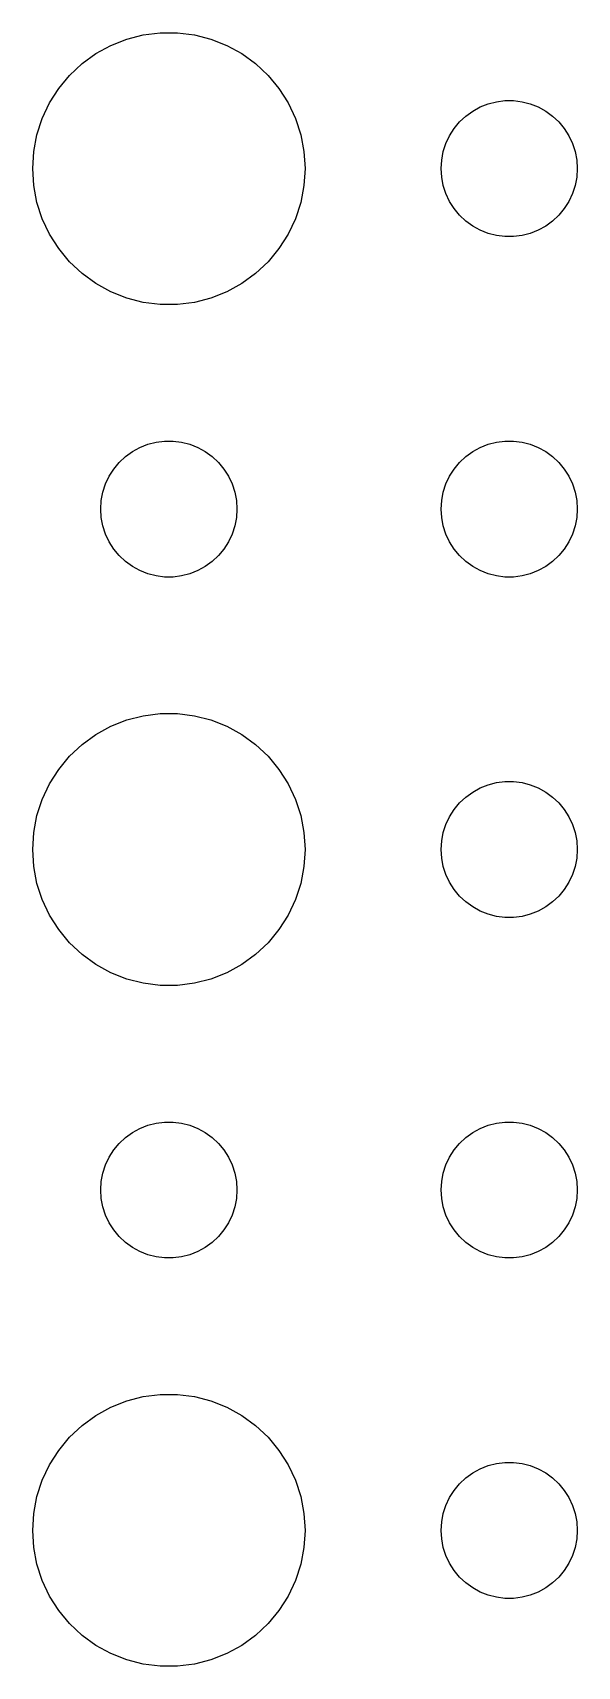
# Model space of a CAD drawing. Header units: metres. Extents: x -142 to 142, y -142 to 142.
# Drawn here: x -78 to -66, y -107.99 to -72.01 of the extents above; entities that cross this region are included whole.
import ezdxf

# ---------------------------------------------------------------- set-up
doc = ezdxf.new("R2010")
doc.units = ezdxf.units.M

msp = doc.modelspace()

# ---------------------------------------------------------------- linework, layer by layer
for p, q in [((-76.6075, -72.467), (-76.2773, -72.2855)), ((-76.2773, -72.2855), (-75.927, -72.1468)), ((-75.927, -72.1468), (-75.5621, -72.0531)), ((-75.5621, -72.0531), (-75.1884, -72.0059)), ((-75.1884, -72.0059), (-74.8116, -72.0059)), ((-74.8116, -72.0059), (-74.4379, -72.0531)), ((-74.4379, -72.0531), (-74.073, -72.1468)), ((-74.073, -72.1468), (-73.7227, -72.2855)), ((-73.7227, -72.2855), (-73.3925, -72.467)), ((-77.1869, -72.9464), (-76.9123, -72.6885)), ((-76.9123, -72.6885), (-76.6075, -72.467)), ((-73.3925, -72.467), (-73.0877, -72.6885)), ((-73.0877, -72.6885), (-72.8131, -72.9464)), ((-77.427, -73.2366), (-77.1869, -72.9464)), ((-72.8131, -72.9464), (-72.573, -73.2366)), ((-77.6289, -73.5547), (-77.427, -73.2366)), ((-72.573, -73.2366), (-72.3711, -73.5547)), ((-77.7893, -73.8956), (-77.6289, -73.5547)), ((-72.3711, -73.5547), (-72.2107, -73.8956)), ((-68.4561, -73.8442), (-68.3037, -73.7335)), ((-68.3037, -73.7335), (-68.1387, -73.6428)), ((-68.1387, -73.6428), (-67.9635, -73.5734)), ((-67.9635, -73.5734), (-67.7811, -73.5266)), ((-67.7811, -73.5266), (-67.5942, -73.503)), ((-67.5942, -73.503), (-67.4058, -73.503)), ((-67.4058, -73.503), (-67.2189, -73.5266)), ((-67.2189, -73.5266), (-67.0365, -73.5734)), ((-67.0365, -73.5734), (-66.8613, -73.6428)), ((-66.8613, -73.6428), (-66.6963, -73.7335)), ((-66.6963, -73.7335), (-66.5439, -73.8442)), ((-77.9057, -74.2539), (-77.7893, -73.8956)), ((-72.2107, -73.8956), (-72.0943, -74.2539)), ((-68.8145, -74.2774), (-68.7135, -74.1183)), ((-68.7135, -74.1183), (-68.5934, -73.9732)), ((-68.5934, -73.9732), (-68.4561, -73.8442)), ((-66.5439, -73.8442), (-66.4065, -73.9732)), ((-66.4065, -73.9732), (-66.2865, -74.1183)), ((-66.2865, -74.1183), (-66.1855, -74.2774)), ((-77.9763, -74.624), (-77.9057, -74.2539)), ((-72.0943, -74.2539), (-72.0237, -74.624)), ((-68.9529, -74.627), (-68.8947, -74.4478)), ((-68.8947, -74.4478), (-68.8145, -74.2774)), ((-66.1855, -74.2774), (-66.1053, -74.4478)), ((-66.1053, -74.4478), (-66.0471, -74.627)), ((-78, -75), (-77.9763, -74.624)), ((-72.0237, -74.624), (-72, -75)), ((-69, -75), (-68.9882, -74.812)), ((-68.9882, -74.812), (-68.9529, -74.627)), ((-66.0471, -74.627), (-66.0118, -74.812)), ((-66.0118, -74.812), (-66, -75)), ((-77.9763, -75.376), (-78, -75)), ((-72, -75), (-72.0237, -75.376)), ((-68.9882, -75.188), (-69, -75)), ((-68.9529, -75.373), (-68.9882, -75.188)), ((-66.0118, -75.188), (-66.0471, -75.373)), ((-66, -75), (-66.0118, -75.188)), ((-77.9057, -75.7461), (-77.9763, -75.376)), ((-72.0237, -75.376), (-72.0943, -75.7461)), ((-68.8947, -75.5522), (-68.9529, -75.373)), ((-68.8145, -75.7226), (-68.8947, -75.5522)), ((-66.1053, -75.5522), (-66.1855, -75.7226)), ((-66.0471, -75.373), (-66.1053, -75.5522)), ((-77.7893, -76.1044), (-77.9057, -75.7461)), ((-72.0943, -75.7461), (-72.2107, -76.1044)), ((-68.7135, -75.8817), (-68.8145, -75.7226)), ((-68.5934, -76.0268), (-68.7135, -75.8817)), ((-66.2865, -75.8817), (-66.4065, -76.0268)), ((-66.1855, -75.7226), (-66.2865, -75.8817)), ((-77.6289, -76.4453), (-77.7893, -76.1044)), ((-72.2107, -76.1044), (-72.3711, -76.4453)), ((-68.4561, -76.1558), (-68.5934, -76.0268)), ((-68.3037, -76.2665), (-68.4561, -76.1558)), ((-68.1387, -76.3572), (-68.3037, -76.2665)), ((-66.6963, -76.2665), (-66.8613, -76.3572)), ((-66.5439, -76.1558), (-66.6963, -76.2665)), ((-66.4065, -76.0268), (-66.5439, -76.1558)), ((-77.427, -76.7634), (-77.6289, -76.4453)), ((-72.3711, -76.4453), (-72.573, -76.7634)), ((-67.9635, -76.4266), (-68.1387, -76.3572)), ((-67.7811, -76.4734), (-67.9635, -76.4266)), ((-67.5942, -76.497), (-67.7811, -76.4734)), ((-67.4058, -76.497), (-67.5942, -76.497)), ((-67.2189, -76.4734), (-67.4058, -76.497)), ((-67.0365, -76.4266), (-67.2189, -76.4734)), ((-66.8613, -76.3572), (-67.0365, -76.4266)), ((-77.1869, -77.0536), (-77.427, -76.7634)), ((-72.573, -76.7634), (-72.8131, -77.0536)), ((-76.9123, -77.3115), (-77.1869, -77.0536)), ((-76.6075, -77.533), (-76.9123, -77.3115)), ((-73.0877, -77.3115), (-73.3925, -77.533)), ((-72.8131, -77.0536), (-73.0877, -77.3115)), ((-76.2773, -77.7145), (-76.6075, -77.533)), ((-75.927, -77.8532), (-76.2773, -77.7145)), ((-73.7227, -77.7145), (-74.073, -77.8532)), ((-73.3925, -77.533), (-73.7227, -77.7145)), ((-75.5621, -77.9469), (-75.927, -77.8532)), ((-75.1884, -77.9941), (-75.5621, -77.9469)), ((-74.8116, -77.9941), (-75.1884, -77.9941)), ((-74.4379, -77.9469), (-74.8116, -77.9941)), ((-74.073, -77.8532), (-74.4379, -77.9469)), ((-75.9561, -81.3442), (-75.8037, -81.2335)), ((-75.8037, -81.2335), (-75.6387, -81.1428)), ((-75.6387, -81.1428), (-75.4635, -81.0734)), ((-75.4635, -81.0734), (-75.2811, -81.0266)), ((-75.2811, -81.0266), (-75.0942, -81.003)), ((-75.0942, -81.003), (-74.9058, -81.003)), ((-74.9058, -81.003), (-74.7189, -81.0266)), ((-74.7189, -81.0266), (-74.5365, -81.0734)), ((-74.5365, -81.0734), (-74.3613, -81.1428)), ((-74.3613, -81.1428), (-74.1963, -81.2335)), ((-74.1963, -81.2335), (-74.0439, -81.3442)), ((-68.4561, -81.3442), (-68.3037, -81.2335)), ((-68.3037, -81.2335), (-68.1387, -81.1428)), ((-68.1387, -81.1428), (-67.9635, -81.0734)), ((-67.9635, -81.0734), (-67.7811, -81.0266)), ((-67.7811, -81.0266), (-67.5942, -81.003)), ((-67.5942, -81.003), (-67.4058, -81.003)), ((-67.4058, -81.003), (-67.2189, -81.0266)), ((-67.2189, -81.0266), (-67.0365, -81.0734)), ((-67.0365, -81.0734), (-66.8613, -81.1428)), ((-66.8613, -81.1428), (-66.6963, -81.2335)), ((-66.6963, -81.2335), (-66.5439, -81.3442)), ((-76.3145, -81.7774), (-76.2135, -81.6183)), ((-76.2135, -81.6183), (-76.0934, -81.4732)), ((-76.0934, -81.4732), (-75.9561, -81.3442)), ((-74.0439, -81.3442), (-73.9065, -81.4732)), ((-73.9065, -81.4732), (-73.7865, -81.6183)), ((-73.7865, -81.6183), (-73.6855, -81.7774)), ((-68.8145, -81.7774), (-68.7135, -81.6183)), ((-68.7135, -81.6183), (-68.5934, -81.4732)), ((-68.5934, -81.4732), (-68.4561, -81.3442)), ((-66.5439, -81.3442), (-66.4065, -81.4732)), ((-66.4065, -81.4732), (-66.2865, -81.6183)), ((-66.2865, -81.6183), (-66.1855, -81.7774)), ((-76.4529, -82.127), (-76.3947, -81.9478)), ((-76.3947, -81.9478), (-76.3145, -81.7774)), ((-73.6855, -81.7774), (-73.6053, -81.9478)), ((-73.6053, -81.9478), (-73.5471, -82.127)), ((-68.9529, -82.127), (-68.8947, -81.9478)), ((-68.8947, -81.9478), (-68.8145, -81.7774)), ((-66.1855, -81.7774), (-66.1053, -81.9478)), ((-66.1053, -81.9478), (-66.0471, -82.127)), ((-76.5, -82.5), (-76.4882, -82.312)), ((-76.4882, -82.312), (-76.4529, -82.127)), ((-73.5471, -82.127), (-73.5118, -82.312)), ((-73.5118, -82.312), (-73.5, -82.5)), ((-69, -82.5), (-68.9882, -82.312)), ((-68.9882, -82.312), (-68.9529, -82.127)), ((-66.0471, -82.127), (-66.0118, -82.312)), ((-66.0118, -82.312), (-66, -82.5)), ((-76.4882, -82.688), (-76.5, -82.5)), ((-76.4529, -82.873), (-76.4882, -82.688)), ((-73.5118, -82.688), (-73.5471, -82.873)), ((-73.5, -82.5), (-73.5118, -82.688)), ((-68.9882, -82.688), (-69, -82.5)), ((-68.9529, -82.873), (-68.9882, -82.688)), ((-66.0118, -82.688), (-66.0471, -82.873)), ((-66, -82.5), (-66.0118, -82.688)), ((-76.3947, -83.0522), (-76.4529, -82.873)), ((-76.3145, -83.2226), (-76.3947, -83.0522)), ((-73.6053, -83.0522), (-73.6855, -83.2226)), ((-73.5471, -82.873), (-73.6053, -83.0522)), ((-68.8947, -83.0522), (-68.9529, -82.873)), ((-68.8145, -83.2226), (-68.8947, -83.0522)), ((-66.1053, -83.0522), (-66.1855, -83.2226)), ((-66.0471, -82.873), (-66.1053, -83.0522)), ((-76.2135, -83.3817), (-76.3145, -83.2226)), ((-76.0934, -83.5268), (-76.2135, -83.3817)), ((-73.7865, -83.3817), (-73.9065, -83.5268)), ((-73.6855, -83.2226), (-73.7865, -83.3817)), ((-68.7135, -83.3817), (-68.8145, -83.2226)), ((-68.5934, -83.5268), (-68.7135, -83.3817)), ((-66.2865, -83.3817), (-66.4065, -83.5268)), ((-66.1855, -83.2226), (-66.2865, -83.3817)), ((-75.9561, -83.6558), (-76.0934, -83.5268)), ((-75.8037, -83.7665), (-75.9561, -83.6558)), ((-75.6387, -83.8572), (-75.8037, -83.7665)), ((-74.1963, -83.7665), (-74.3613, -83.8572)), ((-74.0439, -83.6558), (-74.1963, -83.7665)), ((-73.9065, -83.5268), (-74.0439, -83.6558)), ((-68.4561, -83.6558), (-68.5934, -83.5268)), ((-68.3037, -83.7665), (-68.4561, -83.6558)), ((-68.1387, -83.8572), (-68.3037, -83.7665)), ((-66.6963, -83.7665), (-66.8613, -83.8572)), ((-66.5439, -83.6558), (-66.6963, -83.7665)), ((-66.4065, -83.5268), (-66.5439, -83.6558)), ((-75.4635, -83.9266), (-75.6387, -83.8572)), ((-75.2811, -83.9734), (-75.4635, -83.9266)), ((-75.0942, -83.997), (-75.2811, -83.9734)), ((-74.9058, -83.997), (-75.0942, -83.997)), ((-74.7189, -83.9734), (-74.9058, -83.997)), ((-74.5365, -83.9266), (-74.7189, -83.9734)), ((-74.3613, -83.8572), (-74.5365, -83.9266)), ((-67.9635, -83.9266), (-68.1387, -83.8572)), ((-67.7811, -83.9734), (-67.9635, -83.9266)), ((-67.5942, -83.997), (-67.7811, -83.9734)), ((-67.4058, -83.997), (-67.5942, -83.997)), ((-67.2189, -83.9734), (-67.4058, -83.997)), ((-67.0365, -83.9266), (-67.2189, -83.9734)), ((-66.8613, -83.8572), (-67.0365, -83.9266)), ((-75.927, -87.1468), (-75.5621, -87.0531)), ((-75.5621, -87.0531), (-75.1884, -87.0059)), ((-75.1884, -87.0059), (-74.8116, -87.0059)), ((-74.8116, -87.0059), (-74.4379, -87.0531)), ((-74.4379, -87.0531), (-74.073, -87.1468)), ((-76.6075, -87.467), (-76.2773, -87.2855)), ((-76.2773, -87.2855), (-75.927, -87.1468)), ((-74.073, -87.1468), (-73.7227, -87.2855)), ((-73.7227, -87.2855), (-73.3925, -87.467)), ((-77.1869, -87.9464), (-76.9123, -87.6885)), ((-76.9123, -87.6885), (-76.6075, -87.467)), ((-73.3925, -87.467), (-73.0877, -87.6885)), ((-73.0877, -87.6885), (-72.8131, -87.9464)), ((-77.427, -88.2366), (-77.1869, -87.9464)), ((-72.8131, -87.9464), (-72.573, -88.2366)), ((-77.6289, -88.5547), (-77.427, -88.2366)), ((-72.573, -88.2366), (-72.3711, -88.5547)), ((-67.9635, -88.5734), (-67.7811, -88.5266)), ((-67.7811, -88.5266), (-67.5942, -88.503)), ((-67.5942, -88.503), (-67.4058, -88.503)), ((-67.4058, -88.503), (-67.2189, -88.5266)), ((-67.2189, -88.5266), (-67.0365, -88.5734)), ((-77.7893, -88.8956), (-77.6289, -88.5547)), ((-72.3711, -88.5547), (-72.2107, -88.8956)), ((-68.5934, -88.9732), (-68.4561, -88.8442)), ((-68.4561, -88.8442), (-68.3037, -88.7335)), ((-68.3037, -88.7335), (-68.1387, -88.6428)), ((-68.1387, -88.6428), (-67.9635, -88.5734)), ((-67.0365, -88.5734), (-66.8613, -88.6428)), ((-66.8613, -88.6428), (-66.6963, -88.7335)), ((-66.6963, -88.7335), (-66.5439, -88.8442)), ((-66.5439, -88.8442), (-66.4065, -88.9732)), ((-77.9057, -89.2539), (-77.7893, -88.8956)), ((-72.2107, -88.8956), (-72.0943, -89.2539)), ((-68.8145, -89.2774), (-68.7135, -89.1183)), ((-68.7135, -89.1183), (-68.5934, -88.9732)), ((-66.4065, -88.9732), (-66.2865, -89.1183)), ((-66.2865, -89.1183), (-66.1855, -89.2774)), ((-77.9763, -89.624), (-77.9057, -89.2539)), ((-72.0943, -89.2539), (-72.0237, -89.624)), ((-68.9529, -89.627), (-68.8947, -89.4478)), ((-68.8947, -89.4478), (-68.8145, -89.2774)), ((-66.1855, -89.2774), (-66.1053, -89.4478)), ((-66.1053, -89.4478), (-66.0471, -89.627)), ((-78, -90), (-77.9763, -89.624)), ((-72.0237, -89.624), (-72, -90)), ((-69, -90), (-68.9882, -89.812)), ((-68.9882, -89.812), (-68.9529, -89.627)), ((-66.0471, -89.627), (-66.0118, -89.812)), ((-66.0118, -89.812), (-66, -90)), ((-77.9763, -90.376), (-78, -90)), ((-72, -90), (-72.0237, -90.376)), ((-68.9882, -90.188), (-69, -90)), ((-68.9529, -90.373), (-68.9882, -90.188)), ((-66.0118, -90.188), (-66.0471, -90.373)), ((-66, -90), (-66.0118, -90.188)), ((-77.9057, -90.7461), (-77.9763, -90.376)), ((-72.0237, -90.376), (-72.0943, -90.7461)), ((-68.8947, -90.5522), (-68.9529, -90.373)), ((-68.8145, -90.7226), (-68.8947, -90.5522)), ((-66.1053, -90.5522), (-66.1855, -90.7226)), ((-66.0471, -90.373), (-66.1053, -90.5522)), ((-77.7893, -91.1044), (-77.9057, -90.7461)), ((-72.0943, -90.7461), (-72.2107, -91.1044)), ((-68.7135, -90.8817), (-68.8145, -90.7226)), ((-68.5934, -91.0268), (-68.7135, -90.8817)), ((-68.4561, -91.1558), (-68.5934, -91.0268)), ((-66.4065, -91.0268), (-66.5439, -91.1558)), ((-66.2865, -90.8817), (-66.4065, -91.0268)), ((-66.1855, -90.7226), (-66.2865, -90.8817)), ((-77.6289, -91.4453), (-77.7893, -91.1044)), ((-72.2107, -91.1044), (-72.3711, -91.4453)), ((-68.3037, -91.2665), (-68.4561, -91.1558)), ((-68.1387, -91.3572), (-68.3037, -91.2665)), ((-67.9635, -91.4266), (-68.1387, -91.3572)), ((-66.8613, -91.3572), (-67.0365, -91.4266)), ((-66.6963, -91.2665), (-66.8613, -91.3572)), ((-66.5439, -91.1558), (-66.6963, -91.2665)), ((-77.427, -91.7634), (-77.6289, -91.4453)), ((-77.1869, -92.0536), (-77.427, -91.7634)), ((-72.573, -91.7634), (-72.8131, -92.0536)), ((-72.3711, -91.4453), (-72.573, -91.7634)), ((-67.7811, -91.4734), (-67.9635, -91.4266)), ((-67.5942, -91.497), (-67.7811, -91.4734)), ((-67.4058, -91.497), (-67.5942, -91.497)), ((-67.2189, -91.4734), (-67.4058, -91.497)), ((-67.0365, -91.4266), (-67.2189, -91.4734)), ((-76.9123, -92.3115), (-77.1869, -92.0536)), ((-72.8131, -92.0536), (-73.0877, -92.3115)), ((-76.6075, -92.533), (-76.9123, -92.3115)), ((-73.0877, -92.3115), (-73.3925, -92.533)), ((-76.2773, -92.7145), (-76.6075, -92.533)), ((-75.927, -92.8532), (-76.2773, -92.7145)), ((-73.7227, -92.7145), (-74.073, -92.8532)), ((-73.3925, -92.533), (-73.7227, -92.7145)), ((-75.5621, -92.9469), (-75.927, -92.8532)), ((-75.1884, -92.9941), (-75.5621, -92.9469)), ((-74.8116, -92.9941), (-75.1884, -92.9941)), ((-74.4379, -92.9469), (-74.8116, -92.9941)), ((-74.073, -92.8532), (-74.4379, -92.9469)), ((-75.6387, -96.1428), (-75.4635, -96.0734)), ((-75.4635, -96.0734), (-75.2811, -96.0266)), ((-75.2811, -96.0266), (-75.0942, -96.003)), ((-75.0942, -96.003), (-74.9058, -96.003)), ((-74.9058, -96.003), (-74.7189, -96.0266)), ((-74.7189, -96.0266), (-74.5365, -96.0734)), ((-74.5365, -96.0734), (-74.3613, -96.1428)), ((-68.1387, -96.1428), (-67.9635, -96.0734)), ((-67.9635, -96.0734), (-67.7811, -96.0266)), ((-67.7811, -96.0266), (-67.5942, -96.003)), ((-67.5942, -96.003), (-67.4058, -96.003)), ((-67.4058, -96.003), (-67.2189, -96.0266)), ((-67.2189, -96.0266), (-67.0365, -96.0734)), ((-67.0365, -96.0734), (-66.8613, -96.1428)), ((-76.0934, -96.4732), (-75.9561, -96.3442)), ((-75.9561, -96.3442), (-75.8037, -96.2335)), ((-75.8037, -96.2335), (-75.6387, -96.1428)), ((-74.3613, -96.1428), (-74.1963, -96.2335)), ((-74.1963, -96.2335), (-74.0439, -96.3442)), ((-74.0439, -96.3442), (-73.9065, -96.4732)), ((-68.5934, -96.4732), (-68.4561, -96.3442)), ((-68.4561, -96.3442), (-68.3037, -96.2335)), ((-68.3037, -96.2335), (-68.1387, -96.1428)), ((-66.8613, -96.1428), (-66.6963, -96.2335)), ((-66.6963, -96.2335), (-66.5439, -96.3442)), ((-66.5439, -96.3442), (-66.4065, -96.4732)), ((-76.3947, -96.9478), (-76.3145, -96.7774)), ((-76.3145, -96.7774), (-76.2135, -96.6183)), ((-76.2135, -96.6183), (-76.0934, -96.4732)), ((-73.9065, -96.4732), (-73.7865, -96.6183)), ((-73.7865, -96.6183), (-73.6855, -96.7774)), ((-73.6855, -96.7774), (-73.6053, -96.9478)), ((-68.8947, -96.9478), (-68.8145, -96.7774)), ((-68.8145, -96.7774), (-68.7135, -96.6183)), ((-68.7135, -96.6183), (-68.5934, -96.4732)), ((-66.4065, -96.4732), (-66.2865, -96.6183)), ((-66.2865, -96.6183), (-66.1855, -96.7774)), ((-66.1855, -96.7774), (-66.1053, -96.9478)), ((-76.4882, -97.312), (-76.4529, -97.127)), ((-76.4529, -97.127), (-76.3947, -96.9478)), ((-73.6053, -96.9478), (-73.5471, -97.127)), ((-73.5471, -97.127), (-73.5118, -97.312)), ((-68.9882, -97.312), (-68.9529, -97.127)), ((-68.9529, -97.127), (-68.8947, -96.9478)), ((-66.1053, -96.9478), (-66.0471, -97.127)), ((-66.0471, -97.127), (-66.0118, -97.312)), ((-76.5, -97.5), (-76.4882, -97.312)), ((-76.4882, -97.688), (-76.5, -97.5)), ((-73.5118, -97.312), (-73.5, -97.5)), ((-73.5, -97.5), (-73.5118, -97.688)), ((-69, -97.5), (-68.9882, -97.312)), ((-68.9882, -97.688), (-69, -97.5)), ((-66.0118, -97.312), (-66, -97.5)), ((-66, -97.5), (-66.0118, -97.688)), ((-76.4529, -97.873), (-76.4882, -97.688)), ((-76.3947, -98.0522), (-76.4529, -97.873)), ((-73.5471, -97.873), (-73.6053, -98.0522)), ((-73.5118, -97.688), (-73.5471, -97.873)), ((-68.9529, -97.873), (-68.9882, -97.688)), ((-68.8947, -98.0522), (-68.9529, -97.873)), ((-66.0471, -97.873), (-66.1053, -98.0522)), ((-66.0118, -97.688), (-66.0471, -97.873)), ((-76.3145, -98.2226), (-76.3947, -98.0522)), ((-76.2135, -98.3817), (-76.3145, -98.2226)), ((-73.6855, -98.2226), (-73.7865, -98.3817)), ((-73.6053, -98.0522), (-73.6855, -98.2226)), ((-68.8145, -98.2226), (-68.8947, -98.0522)), ((-68.7135, -98.3817), (-68.8145, -98.2226)), ((-66.1855, -98.2226), (-66.2865, -98.3817)), ((-66.1053, -98.0522), (-66.1855, -98.2226)), ((-76.0934, -98.5268), (-76.2135, -98.3817)), ((-75.9561, -98.6558), (-76.0934, -98.5268)), ((-73.9065, -98.5268), (-74.0439, -98.6558)), ((-73.7865, -98.3817), (-73.9065, -98.5268)), ((-68.5934, -98.5268), (-68.7135, -98.3817)), ((-68.4561, -98.6558), (-68.5934, -98.5268)), ((-66.4065, -98.5268), (-66.5439, -98.6558)), ((-66.2865, -98.3817), (-66.4065, -98.5268)), ((-75.8037, -98.7665), (-75.9561, -98.6558)), ((-75.6387, -98.8572), (-75.8037, -98.7665)), ((-75.4635, -98.9266), (-75.6387, -98.8572)), ((-75.2811, -98.9734), (-75.4635, -98.9266)), ((-74.5365, -98.9266), (-74.7189, -98.9734)), ((-74.3613, -98.8572), (-74.5365, -98.9266)), ((-74.1963, -98.7665), (-74.3613, -98.8572)), ((-74.0439, -98.6558), (-74.1963, -98.7665)), ((-68.3037, -98.7665), (-68.4561, -98.6558)), ((-68.1387, -98.8572), (-68.3037, -98.7665)), ((-67.9635, -98.9266), (-68.1387, -98.8572)), ((-67.7811, -98.9734), (-67.9635, -98.9266)), ((-67.0365, -98.9266), (-67.2189, -98.9734)), ((-66.8613, -98.8572), (-67.0365, -98.9266)), ((-66.6963, -98.7665), (-66.8613, -98.8572)), ((-66.5439, -98.6558), (-66.6963, -98.7665)), ((-75.0942, -98.997), (-75.2811, -98.9734)), ((-74.9058, -98.997), (-75.0942, -98.997)), ((-74.7189, -98.9734), (-74.9058, -98.997)), ((-67.5942, -98.997), (-67.7811, -98.9734)), ((-67.4058, -98.997), (-67.5942, -98.997)), ((-67.2189, -98.9734), (-67.4058, -98.997)), ((-76.2773, -102.286), (-75.927, -102.147)), ((-75.927, -102.147), (-75.5621, -102.053)), ((-75.5621, -102.053), (-75.1884, -102.006)), ((-75.1884, -102.006), (-74.8116, -102.006)), ((-74.8116, -102.006), (-74.4379, -102.053)), ((-74.4379, -102.053), (-74.073, -102.147)), ((-74.073, -102.147), (-73.7227, -102.286)), ((-76.9123, -102.688), (-76.6075, -102.467)), ((-76.6075, -102.467), (-76.2773, -102.286)), ((-73.7227, -102.286), (-73.3925, -102.467)), ((-73.3925, -102.467), (-73.0877, -102.688)), ((-77.1869, -102.946), (-76.9123, -102.688)), ((-73.0877, -102.688), (-72.8131, -102.946)), ((-77.6289, -103.555), (-77.427, -103.237)), ((-77.427, -103.237), (-77.1869, -102.946)), ((-72.8131, -102.946), (-72.573, -103.237)), ((-72.573, -103.237), (-72.3711, -103.555)), ((-77.7893, -103.896), (-77.6289, -103.555)), ((-72.3711, -103.555), (-72.2107, -103.896)), ((-68.3037, -103.734), (-68.1387, -103.643)), ((-68.1387, -103.643), (-67.9635, -103.573)), ((-67.9635, -103.573), (-67.7811, -103.527)), ((-67.7811, -103.527), (-67.5942, -103.503)), ((-67.5942, -103.503), (-67.4058, -103.503)), ((-67.4058, -103.503), (-67.2189, -103.527)), ((-67.2189, -103.527), (-67.0365, -103.573)), ((-67.0365, -103.573), (-66.8613, -103.643)), ((-66.8613, -103.643), (-66.6963, -103.734)), ((-77.9057, -104.254), (-77.7893, -103.896)), ((-72.2107, -103.896), (-72.0943, -104.254)), ((-68.7135, -104.118), (-68.5934, -103.973)), ((-68.5934, -103.973), (-68.4561, -103.844)), ((-68.4561, -103.844), (-68.3037, -103.734)), ((-66.6963, -103.734), (-66.5439, -103.844)), ((-66.5439, -103.844), (-66.4065, -103.973)), ((-66.4065, -103.973), (-66.2865, -104.118)), ((-77.9763, -104.624), (-77.9057, -104.254)), ((-72.0943, -104.254), (-72.0237, -104.624)), ((-68.8947, -104.448), (-68.8145, -104.277)), ((-68.8145, -104.277), (-68.7135, -104.118)), ((-66.2865, -104.118), (-66.1855, -104.277)), ((-66.1855, -104.277), (-66.1053, -104.448)), ((-78, -105), (-77.9763, -104.624)), ((-72.0237, -104.624), (-72, -105)), ((-68.9882, -104.812), (-68.9529, -104.627)), ((-68.9529, -104.627), (-68.8947, -104.448)), ((-66.1053, -104.448), (-66.0471, -104.627)), ((-66.0471, -104.627), (-66.0118, -104.812)), ((-77.9763, -105.376), (-78, -105)), ((-72, -105), (-72.0237, -105.376)), ((-69, -105), (-68.9882, -104.812)), ((-68.9882, -105.188), (-69, -105)), ((-66.0118, -104.812), (-66, -105)), ((-66, -105), (-66.0118, -105.188)), ((-77.9057, -105.746), (-77.9763, -105.376)), ((-72.0237, -105.376), (-72.0943, -105.746)), ((-68.9529, -105.373), (-68.9882, -105.188)), ((-68.8947, -105.552), (-68.9529, -105.373)), ((-66.0471, -105.373), (-66.1053, -105.552)), ((-66.0118, -105.188), (-66.0471, -105.373)), ((-77.7893, -106.104), (-77.9057, -105.746)), ((-72.0943, -105.746), (-72.2107, -106.104)), ((-68.8145, -105.723), (-68.8947, -105.552)), ((-68.7135, -105.882), (-68.8145, -105.723)), ((-66.1855, -105.723), (-66.2865, -105.882)), ((-66.1053, -105.552), (-66.1855, -105.723)), ((-77.6289, -106.445), (-77.7893, -106.104)), ((-72.2107, -106.104), (-72.3711, -106.445)), ((-68.5934, -106.027), (-68.7135, -105.882)), ((-68.4561, -106.156), (-68.5934, -106.027)), ((-68.3037, -106.266), (-68.4561, -106.156)), ((-66.5439, -106.156), (-66.6963, -106.266)), ((-66.4065, -106.027), (-66.5439, -106.156)), ((-66.2865, -105.882), (-66.4065, -106.027)), ((-77.427, -106.763), (-77.6289, -106.445)), ((-72.3711, -106.445), (-72.573, -106.763)), ((-68.1387, -106.357), (-68.3037, -106.266)), ((-67.9635, -106.427), (-68.1387, -106.357)), ((-67.7811, -106.473), (-67.9635, -106.427)), ((-67.5942, -106.497), (-67.7811, -106.473)), ((-67.4058, -106.497), (-67.5942, -106.497)), ((-67.2189, -106.473), (-67.4058, -106.497)), ((-67.0365, -106.427), (-67.2189, -106.473)), ((-66.8613, -106.357), (-67.0365, -106.427)), ((-66.6963, -106.266), (-66.8613, -106.357)), ((-77.1869, -107.054), (-77.427, -106.763)), ((-72.573, -106.763), (-72.8131, -107.054)), ((-76.9123, -107.312), (-77.1869, -107.054)), ((-72.8131, -107.054), (-73.0877, -107.312)), ((-76.6075, -107.533), (-76.9123, -107.312)), ((-76.2773, -107.714), (-76.6075, -107.533)), ((-73.3925, -107.533), (-73.7227, -107.714)), ((-73.0877, -107.312), (-73.3925, -107.533)), ((-75.927, -107.853), (-76.2773, -107.714)), ((-75.5621, -107.947), (-75.927, -107.853)), ((-75.1884, -107.994), (-75.5621, -107.947)), ((-74.4379, -107.947), (-74.8116, -107.994)), ((-74.073, -107.853), (-74.4379, -107.947)), ((-73.7227, -107.714), (-74.073, -107.853)), ((-74.8116, -107.994), (-75.1884, -107.994))]:
    msp.add_line(p, q)

doc.saveas('drawing.dxf')
